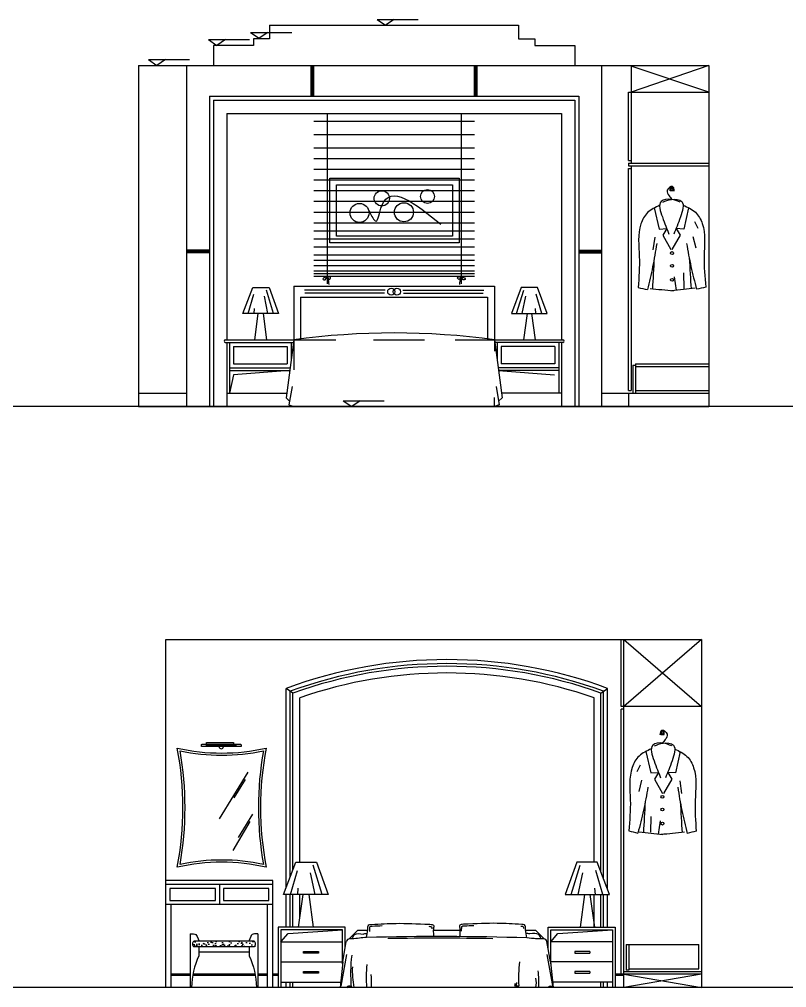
# Model space of a CAD drawing. Header units: inches. Extents: x 11.2 to 54.2, y 16.2 to 41.
# Drawn here: x 41.12 to 46.85, y 21.44 to 28.68 of the extents above; entities that cross this region are included whole.
import ezdxf

# ---------------------------------------------------------------- set-up
doc = ezdxf.new("R2010")
doc.units = ezdxf.units.IN
doc.header["$MEASUREMENT"] = 0
for name, color, linetype in [('02', 2, 'Continuous'), ('1', 1, 'Continuous'), ('4', 4, 'Continuous')]:
    doc.layers.add(name, color=color, linetype=linetype)

msp = doc.modelspace()

# ---------------------------------------------------------------- hatches: boundary and pattern name
at = {"layer": '1'}
h = msp.add_hatch(dxfattribs=at)
h.set_pattern_fill('AR-CONC', color=256, scale=0.01, style=0)
h.set_pattern_definition([(50, (61.421547, 44.377757), (0.07172602, -0.00627521), [0.0075, -0.0825]), (355, (61.42155, 44.37776), (-0.01387513, 0.07521921), [0.006, -0.066]), (100.4514, (61.427524, 44.377234), (0.05785094, 0.06894395), [0.00637402, -0.07011421]), (46.1842, (61.42155, 44.39776), (0.1067241, -0.0165519), [0.01125, -0.12375]), (96.6356, (61.43044, 44.39638), (0.09346627, 0.0974118), [0.00956103, -0.1051713]), (351.1842, (61.42155, 44.39776), (0.0934662, 0.09741186), [0.009, -0.099]), (21, (61.431547, 44.392757), (0.0596907, -0.04026189), [0.0075, -0.0825]), (326, (61.43155, 44.39276), (0.02433153, 0.072515), [0.006, -0.066]), (71.4514, (61.43652, 44.3894), (0.08402226, 0.03225305), [0.00637402, -0.07011421]), (37.5, (61.421547, 44.377757), (0.001215986, 0.033289385), [0, -0.0652, 0, -0.067, 0, -0.06625]), (7.5, (61.421547, 44.377757), (0.026306954, 0.03944117), [0, -0.0382, 0, -0.0637, 0, -0.02525]), (327.5, (61.399247, 44.377757), (0.053382244, -0.002255487), [0, -0.025, 0, -0.078, 0, -0.1035]), (317.5, (61.389247, 44.377757), (0.05831862, 0.0100105), [0, -0.0325, 0, -0.0518, 0, -0.0735])])
h.paths.add_polyline_path([(42.877, 21.749, 0.548605), (42.877, 21.789), (42.427, 21.789, 0.530891), (42.427, 21.749)])

# ---------------------------------------------------------------- linework, layer by layer
at = {"layer": '02'}
for p, q in [((43.4218, 27.9755), (43.4218, 26.7021)), ((44.4235, 27.9755), (44.4235, 26.7021)), ((43.3225, 27.9199), (44.5228, 27.9199)), ((43.3225, 27.8199), (44.5228, 27.8199)), ((43.3225, 27.7199), (44.5228, 27.7199)), ((43.3225, 27.6399), (44.5228, 27.6399)), ((43.3225, 27.5599), (44.5228, 27.5599)), ((43.3225, 27.4799), (44.5228, 27.4799)), ((43.3225, 27.3999), (44.5228, 27.3999)), ((43.3225, 27.3199), (44.5228, 27.3199)), ((43.3225, 27.2399), (44.5228, 27.2399)), ((45.8653, 27.272), (45.901, 27.1115)), ((46.1216, 27.272), (46.0859, 27.1115)), ((43.3225, 27.1599), (44.5228, 27.1599)), ((46.1651, 27.1689), (46.1898, 27.1196)), ((43.3225, 27.0999), (44.5228, 27.0999)), ((45.901, 27.1115), (45.9585, 27.1157)), ((45.9585, 27.1157), (45.9288, 27.0659)), ((45.9288, 27.0659), (45.9903, 26.9588)), ((46.0581, 27.0659), (45.9966, 26.9588)), ((46.0284, 27.1157), (46.0581, 27.0659)), ((46.0859, 27.1115), (46.0284, 27.1157)), ((43.3225, 27.0399), (44.5228, 27.0399)), ((45.8689, 27.0526), (45.8548, 26.9575)), ((46.1545, 27.0562), (46.1757, 26.9716)), ((43.3225, 26.9799), (44.5228, 26.9799)), ((43.3225, 26.9199), (44.5228, 26.9199)), ((43.3225, 26.8799), (44.5228, 26.8799)), ((43.3225, 26.8399), (44.5228, 26.8399)), ((43.3225, 26.7999), (44.5228, 26.7999)), ((43.3225, 26.7799), (44.5228, 26.7799)), ((46.084, 26.7849), (46.0875, 26.6686)), ((43.3225, 26.7599), (44.5228, 26.7599)), ((46.0141, 26.7544), (46.0301, 26.6548)), ((43.0224, 26.4807), (42.9689, 26.6559)), ((44.8368, 26.4807), (44.8903, 26.6559)), ((42.8339, 26.4807), (42.8747, 26.6249)), ((42.9802, 26.4807), (42.9535, 26.6109)), ((44.879, 26.4807), (44.9057, 26.6109)), ((45.0253, 26.4807), (44.9845, 26.6249)), ((42.8775, 26.4807), (42.8803, 26.5181)), ((44.9817, 26.4807), (44.9789, 26.5181)), ((42.2175, 21.4447), (42.2175, 24.0447)), ((42.2175, 24.0447), (46.2175, 24.0447)), ((46.2175, 24.0447), (46.2175, 21.4447)), ((45.8032, 23.2083), (45.8389, 23.0477)), ((46.0595, 23.2083), (46.0238, 23.0477)), ((45.7597, 23.1051), (45.735, 23.0558)), ((42.8295, 23.0531), (42.6157, 22.7044)), ((45.8389, 23.0477), (45.8964, 23.0519)), ((45.8964, 23.0519), (45.8666, 23.0021)), ((46.0238, 23.0477), (45.9662, 23.0519)), ((45.9662, 23.0519), (45.996, 23.0021)), ((42.8093, 22.9991), (42.726, 22.8619)), ((45.7702, 22.9924), (45.7491, 22.9078)), ((45.8666, 23.0021), (45.9282, 22.8951)), ((45.996, 23.0021), (45.9345, 22.8951)), ((46.0559, 22.9889), (46.07, 22.8937)), ((42.8655, 22.7382), (42.7586, 22.5639)), ((42.8453, 22.6842), (42.717, 22.4683)), ((45.8408, 22.7211), (45.8372, 22.6048)), ((45.9107, 22.6906), (45.8947, 22.591)), ((43.5667, 21.6904), (43.5245, 21.4531)), ((45.0631, 21.6904), (45.1069, 21.4447)), ((46.2175, 21.4447), (42.2175, 21.4447)), ((43.5727, 21.4447), (43.5906, 21.4468)), ((43.5983, 21.4478), (43.5757, 21.4515))]:
    msp.add_line(p, q, dxfattribs=at)
for points in [[(43.4415, 27.4938), (44.4089, 27.4938), (44.4089, 27.0104), (43.4415, 27.0104)], [(43.4915, 27.4438), (44.3589, 27.4438), (44.3589, 27.0604), (43.4915, 27.0604)], [(46.0098, 27.3988), (45.9848, 27.3988), (45.9848, 27.4238), (46.0098, 27.4238)], [(43.0595, 26.4807), (42.7927, 26.4807), (42.8664, 26.6747), (42.9886, 26.6747)], [(44.7997, 26.4807), (45.0665, 26.4807), (44.9928, 26.6747), (44.8706, 26.6747)], [(45.915, 23.335), (45.94, 23.335), (45.94, 23.36), (45.915, 23.36)]]:
    msp.add_lwpolyline(points, close=True, dxfattribs=at)
msp.add_lwpolyline([(42.7456, 23.2445), (42.7456, 23.247, 0.414214), (42.7423, 23.2503), (42.5194, 23.2503, 0.414214), (42.5161, 23.247), (42.5161, 23.2445)], format="xyb", dxfattribs=at)
msp.add_lwpolyline([(42.3238, 22.3638, 0.088403), (42.3238, 23.2126, 0.105328), (42.9465, 23.2126, 0.088403), (42.9465, 22.3638, 0.105328)], format="xyb", close=True, dxfattribs=at)
for centre, radius in [((43.8303, 27.3421), 0.0569), ((44.1718, 27.3564), 0.0521), ((45.997, 27.4112), 0.0075), ((43.6644, 27.2332), 0.0711), ((43.9963, 27.2379), 0.0711), ((45.9981, 26.9329), 0.0108), ((45.9981, 26.8378), 0.0108), ((45.9981, 26.7329), 0.0108), ((45.9278, 23.3474), 0.0075), ((45.9266, 22.8691), 0.0108), ((45.9266, 22.774), 0.0108), ((45.9266, 22.6691), 0.0108)]:
    msp.add_circle(centre, radius, dxfattribs=at)
for centre, radius, start, end in [((44.2498, -0.1443), 21.9566, 88.93164, 90.97735), ((44.8421, 21.5425), 1.2443, 173.37442, 184.51152), ((44.3056, 21.5708), 0.6953, 177.63412, 190.44804), ((44.5325, 21.5184), 0.8188, 173.20457, 185.1631), ((45.7463, 21.5101), 0.895, 171.89046, 183.4107), ((43.997, 21.467), 1.0069, 358.73032, 5.77322), ((43.3669, 21.4851), 0.3879, 354.02286, 8.3723), ((44.7947, 21.4787), 0.1906, 349.70746, 10.29254), ((44.8937, 21.4542), 0.0708, 164.2136, 187.75017), ((45.0148, 21.453), 0.1802, 171.00016, 180.12031)]:
    msp.add_arc(centre, radius, start, end, dxfattribs=at)
for points in [[(43.7335, 27.2499), (43.7877, 27.1716), (43.8303, 27.2852), (44.2714, 27.1479)], [(43.4218, 26.7599), (43.4483, 26.7459), (43.4403, 26.7359), (43.4218, 26.7599), (43.4069, 26.7339), (43.3923, 26.7359), (43.4218, 26.7599)], [(43.4218, 26.7599), (43.4323, 26.7219), (43.4343, 26.6979)], [(44.4235, 26.7599), (44.397, 26.7459), (44.405, 26.7359), (44.4235, 26.7599), (44.4384, 26.7339), (44.453, 26.7359), (44.4235, 26.7599)], [(44.4235, 26.7599), (44.413, 26.7219), (44.411, 26.6979)], [(45.9093, 23.3314), (45.9233, 23.3664), (45.9619, 23.3384), (45.9479, 23.2964), (45.9268, 23.2719)], [(45.9957, 23.2494), (45.9313, 23.2709), (45.8545, 23.2556), (45.8637, 23.139), (45.9129, 23.0102)], [(45.8669, 23.2494), (45.9314, 23.2709), (46.0081, 23.2556), (45.9989, 23.139), (45.9498, 23.0102)], [(45.8434, 23.2271), (45.7523, 23.1738), (45.7007, 23.0894), (45.6866, 22.8457), (45.6749, 22.6147)], [(46.0187, 23.2261), (46.1091, 23.1716), (46.1597, 23.0866), (46.1709, 22.8427), (46.1792, 22.6117)], [(45.818, 22.9418), (45.7852, 22.7683), (45.7429, 22.5983)], [(46.0407, 22.9404), (46.0714, 22.7666), (46.111, 22.5961)], [(45.6749, 22.6147), (45.7429, 22.5983)], [(45.7535, 22.6074), (45.9295, 22.5863)], [(46.0909, 22.6054), (45.9147, 22.5864)], [(46.1792, 22.6117), (46.111, 22.5961)], [(43.741, 21.8635), (43.7417, 21.8885), (43.7439, 21.8992), (43.7592, 21.9033), (43.8329, 21.9064)], [(44.2058, 21.8828), (44.2036, 21.8942), (44.1979, 21.8971), (44.1845, 21.8989)], [(44.4266, 21.8654), (44.4273, 21.8903), (44.4295, 21.901), (44.4448, 21.9051), (44.5185, 21.9082)], [(44.8914, 21.8847), (44.8892, 21.8961), (44.8835, 21.899), (44.8701, 21.9008)], [(45.0977, 21.448), (45.0901, 21.453), (45.0741, 21.4447)]]:
    msp.add_spline(points, degree=3, dxfattribs=at)
for points, knots in [([(46.0154, 27.3952), (46.0129, 27.411), (46.0073, 27.447), (45.9479, 27.4032), (45.9742, 27.3618), (45.9909, 27.3434), (45.9979, 27.3357)], [0, 0, 0, 0, 37.693101, 85.315748, 129.582548, 161.856405, 161.856405, 161.856405, 161.856405]), ([(45.906, 27.2899), (45.8733, 27.2747), (45.81, 27.2455), (45.7343, 27.1063), (45.7624, 26.9096), (45.7511, 26.7521), (45.7456, 26.6755)], [0, 0, 0, 0, 105.541352, 204.445179, 448.595332, 679.800347, 679.800347, 679.800347, 679.800347]), ([(46.0578, 27.3132), (46.0377, 27.3222), (45.9945, 27.3417), (45.8822, 27.3297), (45.9306, 27.1859), (45.9594, 27.1133), (45.975, 27.074)], [0, 0, 0, 0, 67.946868, 146.209096, 263.123276, 400.988851, 400.988851, 400.988851, 400.988851]), ([(45.929, 27.3132), (45.9491, 27.3222), (45.9924, 27.3417), (46.1047, 27.3297), (46.0562, 27.1859), (46.0275, 27.1133), (46.0119, 27.074)], [0, 0, 0, 0, 67.946868, 146.209096, 263.123276, 400.988851, 400.988851, 400.988851, 400.988851]), ([(46.0814, 27.2909), (46.1142, 27.2762), (46.1779, 27.2477), (46.2553, 27.1094), (46.2294, 26.9123), (46.2432, 26.755), (46.2498, 26.6785)], [0, 0, 0, 0, 105.541352, 204.445179, 448.595332, 679.827822, 679.827822, 679.827822, 679.827822]), ([(45.8841, 27.0042), (45.8746, 26.9461), (45.8557, 26.8304), (45.8277, 26.7166), (45.8138, 26.6599)], [0, 0, 0, 0, 176.515054, 351.530965, 351.530965, 351.530965, 351.530965]), ([(46.1067, 27.0055), (46.1169, 26.9476), (46.1371, 26.832), (46.1669, 26.7186), (46.1818, 26.6621)], [0, 0, 0, 0, 176.515054, 351.678981, 351.678981, 351.678981, 351.678981]), ([(43.5727, 21.4447), (43.5755, 21.4503), (43.5787, 21.4554), (43.593, 21.4597), (43.587, 21.4404), (43.6094, 21.4557), (43.5789, 21.4552), (43.5759, 21.4461), (43.5755, 21.4447)], [0, 0, 0, 0, 10.630146, 23.783092, 33.783092, 57.320297, 83.62619, 88.745069, 88.745069, 88.745069, 88.745069]), ([(43.5727, 21.4447), (43.5739, 21.4466), (43.5773, 21.4526), (43.5844, 21.4518), (43.5893, 21.451)], [0, 0, 0, 0, 7.909202, 23.879103, 23.879103, 23.879103, 23.879103]), ([(44.828, 21.4447), (44.8319, 21.4504), (44.8378, 21.4583), (44.8592, 21.4571), (44.8429, 21.4493), (44.8373, 21.4461), (44.8348, 21.4447)], [1.555512, 1.555512, 1.555512, 1.555512, 27.113305, 38.275039, 53.173897, 65.629738, 65.629738, 65.629738, 65.629738]), ([(45.1106, 21.4447), (45.1095, 21.4466), (45.106, 21.4526), (45.0989, 21.4518), (45.094, 21.451)], [0, 0, 0, 0, 7.909202, 23.879103, 23.879103, 23.879103, 23.879103])]:
    msp.add_open_spline(points, degree=3, knots=knots, dxfattribs=at)
for points in [[(45.8653, 26.8977), (45.8607, 26.8164), (45.8561, 26.735), (45.852, 26.6672)], [(46.1269, 26.8993), (46.1314, 26.8174), (46.1359, 26.7355), (46.1403, 26.6675)], [(45.7456, 26.6755), (45.7683, 26.6703), (45.7911, 26.6651), (45.8138, 26.6599)], [(45.8338, 26.6691), (45.8926, 26.6628), (45.9513, 26.6565), (46.01, 26.6502)], [(46.1712, 26.6712), (46.1126, 26.6641), (46.0539, 26.6571), (45.9953, 26.6501)], [(46.2498, 26.6785), (46.2272, 26.673), (46.2045, 26.6676), (46.1818, 26.6621)], [(45.7979, 22.8355), (45.7934, 22.7536), (45.7888, 22.6718), (45.7845, 22.6037)], [(46.0595, 22.834), (46.0641, 22.7526), (46.0686, 22.6713), (46.0728, 22.6034)], [(43.5982, 21.4447), (43.5996, 21.4452), (43.601, 21.4458), (43.6024, 21.4464)]]:
    msp.add_open_spline(points, degree=3, dxfattribs=at)
at = {"layer": '1'}
for p, q in [((43.7954, 28.6798), (44.102, 28.6798)), ((43.7954, 28.6798), (43.859, 28.6355)), ((43.9227, 28.6798), (43.859, 28.6355)), ((42.9927, 28.6355), (44.8527, 28.6355)), ((42.9927, 28.6355), (42.9927, 28.5355)), ((44.8527, 28.6355), (44.8527, 28.5355)), ((42.5356, 28.5298), (42.5993, 28.4855)), ((42.5356, 28.5298), (42.8422, 28.5298)), ((42.6629, 28.5298), (42.5993, 28.4855)), ((42.8512, 28.5827), (42.9148, 28.5384)), ((42.8512, 28.5827), (43.1578, 28.5827)), ((42.8727, 28.5355), (42.8727, 28.4855)), ((42.9927, 28.5355), (42.8727, 28.5355)), ((42.9785, 28.5827), (42.9148, 28.5384)), ((44.8527, 28.5355), (44.9727, 28.5355)), ((44.9727, 28.5355), (44.9727, 28.4855)), ((42.8727, 28.4855), (42.5727, 28.4855)), ((42.5727, 28.4855), (42.5727, 28.3355)), ((44.9727, 28.4855), (45.2727, 28.4855)), ((45.2727, 28.4855), (45.2727, 28.3355)), ((42.0873, 28.3798), (42.3939, 28.3798)), ((42.0873, 28.3798), (42.151, 28.3355)), ((42.2146, 28.3798), (42.151, 28.3355)), ((42.0127, 28.3355), (46.2727, 28.3355)), ((42.0127, 28.3355), (42.0127, 25.7855)), ((42.3727, 28.3355), (42.3727, 25.7855)), ((43.3027, 28.1055), (43.3027, 28.3355)), ((43.3127, 28.1055), (43.3127, 28.3355)), ((43.3227, 28.1055), (43.3227, 28.3355)), ((44.5227, 28.1055), (44.5227, 28.3355)), ((44.5327, 28.1055), (44.5327, 28.3355)), ((44.5427, 28.1055), (44.5427, 28.3355)), ((45.4727, 28.3355), (45.4727, 25.7855)), ((46.2727, 28.3355), (45.6927, 28.1355)), ((45.6927, 28.3355), (45.6927, 27.6055)), ((46.2727, 28.1355), (45.6927, 28.3288)), ((46.2727, 28.3355), (46.2727, 25.7855)), ((42.5427, 28.1055), (42.5427, 25.7855)), ((42.5427, 28.1055), (45.3027, 28.1055)), ((45.3027, 28.1055), (45.3027, 25.7855)), ((45.6727, 28.1355), (46.2727, 28.1355)), ((45.6727, 27.6255), (45.6727, 28.1355)), ((42.5727, 28.0755), (42.5727, 25.7855)), ((42.5727, 28.0755), (45.2727, 28.0755)), ((45.2727, 28.0755), (45.2727, 25.7855)), ((42.6727, 27.9755), (42.6727, 26.2855)), ((42.6727, 27.9755), (45.1727, 27.9755)), ((45.1727, 27.9755), (45.1727, 26.2855)), ((45.6727, 27.6255), (45.6927, 27.6255)), ((45.6727, 27.6055), (46.2727, 27.6055)), ((45.6727, 27.6055), (45.6727, 27.5855)), ((45.6727, 27.5855), (46.2727, 27.5855)), ((45.6927, 27.5855), (45.6927, 25.9055)), ((45.6727, 25.9055), (45.6727, 27.5655)), ((45.6727, 27.5655), (45.6927, 27.5655)), ((42.5427, 26.9555), (42.3727, 26.9555)), ((42.5427, 26.9455), (42.3727, 26.9455)), ((42.5427, 26.9355), (42.3727, 26.9355)), ((45.3027, 26.9555), (45.4727, 26.9555)), ((45.3027, 26.9455), (45.4727, 26.9455)), ((45.3027, 26.9355), (45.4727, 26.9355)), ((43.1727, 26.6855), (44.6727, 26.6855)), ((43.1727, 26.6855), (43.1727, 26.0601)), ((43.8568, 26.6565), (43.2526, 26.6565)), ((43.8516, 26.6329), (43.257, 26.6329)), ((43.9885, 26.6565), (44.5927, 26.6565)), ((43.9937, 26.6329), (44.5883, 26.6329)), ((44.6727, 26.6855), (44.6727, 26.199)), ((43.2247, 26.6035), (44.6207, 26.6035)), ((43.2247, 26.6035), (43.2247, 26.2855)), ((44.6207, 26.6035), (44.6207, 26.2855)), ((42.6627, 26.2855), (43.4869, 26.2855)), ((43.1727, 26.2855), (43.1162, 25.8516)), ((43.7681, 26.2855), (44.1501, 26.2855)), ((44.3797, 26.2855), (45.1827, 26.2855)), ((44.6727, 26.2855), (44.7291, 25.8516)), ((42.6627, 26.2655), (43.1701, 26.2655)), ((42.6727, 26.2655), (42.6727, 25.7855)), ((42.6927, 26.2655), (42.6927, 25.8855)), ((42.7227, 26.2355), (43.1227, 26.2355)), ((42.7227, 26.2355), (42.7227, 26.1055)), ((43.1227, 26.2355), (43.1227, 26.1055)), ((43.1527, 26.2655), (43.1527, 26.1317)), ((45.1827, 26.2655), (44.6753, 26.2655)), ((44.6927, 26.2655), (44.6927, 26.1317)), ((45.1227, 26.2355), (44.7227, 26.2355)), ((44.7227, 26.2355), (44.7227, 26.1055)), ((45.1227, 26.2355), (45.1227, 26.1055)), ((45.1527, 26.2655), (45.1527, 25.8855)), ((45.1727, 26.2655), (45.1727, 25.7855)), ((42.6927, 26.0755), (43.1453, 26.0755)), ((42.6927, 26.0555), (43.1427, 26.0555)), ((42.7227, 26.1055), (43.1227, 26.1055)), ((43.1426, 26.0547), (42.7238, 26.0231)), ((45.1527, 26.0755), (44.7, 26.0755)), ((45.1527, 26.0555), (44.7026, 26.0555)), ((44.7027, 26.0547), (45.1216, 26.0231)), ((45.1227, 26.1055), (44.7227, 26.1055)), ((45.7056, 26.0955), (45.7056, 25.8855)), ((45.7056, 26.0955), (45.7256, 26.0955)), ((45.7256, 26.1055), (46.2727, 26.1055)), ((45.7256, 26.1055), (45.7256, 25.8855)), ((45.7256, 26.0855), (46.2727, 26.0855)), ((42.7238, 26.0231), (42.6927, 25.8855)), ((43.1607, 25.9352), (43.1371, 25.7994)), ((44.6846, 25.9352), (44.7082, 25.7994)), ((42.0127, 25.8855), (42.3727, 25.8855)), ((42.6727, 25.8855), (43.1206, 25.8855)), ((43.1162, 25.8516), (43.1424, 25.8255)), ((44.6727, 25.7855), (44.6727, 25.8538)), ((44.7291, 25.8516), (44.7029, 25.8255)), ((45.1727, 25.8855), (44.7247, 25.8855)), ((45.4727, 25.8855), (46.2727, 25.8855)), ((45.6727, 25.9055), (45.6927, 25.9055)), ((45.6727, 25.8855), (45.6727, 25.7855)), ((45.7256, 25.9055), (46.2727, 25.9055)), ((42.0127, 25.7855), (46.2727, 25.7855)), ((43.1371, 25.7994), (43.1727, 25.7855)), ((43.5426, 25.8298), (43.8492, 25.8298)), ((43.5426, 25.8298), (43.6062, 25.7855)), ((43.6698, 25.8298), (43.6062, 25.7855)), ((44.7082, 25.7994), (44.6727, 25.7855)), ((45.6175, 23.5447), (45.6175, 24.0447)), ((45.6375, 21.4447), (45.6375, 24.0447)), ((46.2175, 24.0447), (45.6375, 23.5447)), ((45.6375, 24.0447), (46.2175, 23.5447)), ((43.1175, 22.1914), (43.1175, 23.6797)), ((43.1675, 23.6447), (43.1175, 23.6797)), ((45.4675, 23.6447), (45.5175, 23.6797)), ((45.5175, 22.178), (45.5175, 23.6797)), ((43.1475, 22.2704), (43.1475, 23.6587)), ((43.1675, 22.323), (43.1675, 23.6447)), ((43.2175, 22.3811), (43.2175, 23.6093)), ((45.4175, 22.3811), (45.4175, 23.6093)), ((45.4675, 22.3095), (45.4675, 23.6447)), ((45.4875, 22.2569), (45.4875, 23.6587)), ((46.2175, 23.5447), (45.6175, 23.5447)), ((45.6175, 21.5447), (45.6175, 23.5247)), ((45.6375, 23.5247), (45.6175, 23.5247)), ((43.149, 22.1388), (43.2, 22.319)), ((43.3319, 22.1388), (43.2984, 22.3014)), ((43.3846, 22.1388), (43.3178, 22.3576)), ((45.2453, 22.1388), (45.3121, 22.3576)), ((45.298, 22.1388), (45.3314, 22.3014)), ((45.4809, 22.1388), (45.4299, 22.319)), ((43.0175, 22.2447), (42.2175, 22.2447)), ((43.0175, 21.4447), (43.0175, 22.2447)), ((43.0175, 22.2147), (42.2175, 22.2147)), ((42.6175, 22.2147), (42.6175, 22.0647)), ((43.2035, 22.1388), (43.207, 22.1855)), ((45.4264, 22.1388), (45.4229, 22.1855)), ((43.1175, 21.8947), (43.1175, 22.1388)), ((43.1475, 21.8947), (43.1475, 22.1388)), ((43.1675, 21.8947), (43.1675, 22.1388)), ((43.2175, 21.9583), (43.2175, 22.1388)), ((45.4175, 21.8947), (45.4175, 22.1388)), ((45.4675, 21.8947), (45.4675, 22.1388)), ((45.4875, 21.8947), (45.4875, 22.1388)), ((45.5175, 21.8947), (45.5175, 22.1388)), ((43.0175, 22.0647), (42.2175, 22.0647)), ((42.2575, 21.4447), (42.2575, 22.0647)), ((42.9775, 21.4447), (42.9775, 22.0647)), ((43.0571, 21.8947), (43.0571, 21.4447)), ((43.5571, 21.8947), (43.0571, 21.8947)), ((43.0771, 21.8747), (43.0771, 21.4447)), ((43.5371, 21.8747), (43.0771, 21.8747)), ((43.1307, 21.8475), (43.5371, 21.8747)), ((43.5371, 21.6207), (43.5371, 21.8747)), ((43.5571, 21.7384), (43.5571, 21.8947)), ((43.6507, 21.8716), (43.5859, 21.8068)), ((43.6507, 21.8716), (43.7252, 21.8716)), ((44.2155, 21.8716), (44.4143, 21.8716)), ((44.9047, 21.8716), (44.9791, 21.8716)), ((44.9791, 21.8716), (45.0439, 21.8068)), ((45.0728, 21.8947), (45.5728, 21.8947)), ((45.0728, 21.7384), (45.0728, 21.8947)), ((45.0928, 21.8747), (45.5528, 21.8747)), ((45.0928, 21.6207), (45.0928, 21.8747)), ((45.1465, 21.8475), (45.5528, 21.8747)), ((45.5528, 21.8747), (45.5528, 21.4447)), ((45.5728, 21.8947), (45.5728, 21.4447)), ((42.3986, 21.8447), (42.3986, 21.4447)), ((42.877, 21.789), (42.427, 21.789)), ((42.9055, 21.8447), (42.9055, 21.4447)), ((43.0771, 21.7847), (43.1307, 21.8475)), ((43.0771, 21.7847), (43.5371, 21.7847)), ((43.5386, 21.6359), (43.5658, 21.7871)), ((43.6095, 21.8071), (43.5898, 21.8071)), ((45.0401, 21.8071), (44.9791, 21.8071)), ((45.0913, 21.6359), (45.064, 21.7871)), ((45.0928, 21.7847), (45.1465, 21.8475)), ((45.5528, 21.7847), (45.0928, 21.7847)), ((42.877, 21.749), (42.427, 21.749)), ((43.2455, 21.7017), (43.2455, 21.7125)), ((43.2455, 21.7125), (43.3582, 21.7125)), ((43.3582, 21.7125), (43.3582, 21.7017)), ((45.2717, 21.7125), (45.2717, 21.7017)), ((45.3844, 21.7125), (45.2717, 21.7125)), ((45.3844, 21.7125), (45.3844, 21.7017)), ((45.6567, 21.7647), (45.6567, 21.5745)), ((45.6567, 21.7647), (46.1991, 21.7647)), ((45.6767, 21.7647), (45.6767, 21.5745)), ((46.1991, 21.583), (46.1991, 21.7647)), ((42.8405, 21.709), (42.4636, 21.709)), ((43.3582, 21.7017), (43.2455, 21.7017)), ((45.2717, 21.7017), (45.3844, 21.7017)), ((43.0771, 21.6347), (43.5371, 21.6347)), ((43.5386, 21.6359), (43.5193, 21.4447)), ((45.0913, 21.6359), (45.1106, 21.4447)), ((45.5528, 21.6347), (45.0928, 21.6347)), ((45.6767, 21.5745), (45.6567, 21.5745)), ((45.6767, 21.583), (46.1991, 21.583)), ((42.3986, 21.5447), (42.2575, 21.5447)), ((42.3986, 21.5347), (42.2575, 21.5347)), ((42.8832, 21.5447), (42.4209, 21.5447)), ((42.8832, 21.5347), (42.4209, 21.5347)), ((42.9775, 21.5447), (42.9055, 21.5447)), ((42.9775, 21.5347), (42.9055, 21.5347)), ((43.0571, 21.5447), (43.0175, 21.5447)), ((43.0571, 21.5347), (43.0175, 21.5347)), ((43.2455, 21.5517), (43.2455, 21.5625)), ((43.2455, 21.5625), (43.3582, 21.5625)), ((43.3582, 21.5517), (43.2455, 21.5517)), ((43.3582, 21.5625), (43.3582, 21.5517)), ((45.1024, 21.5176), (45.1032, 21.5176)), ((45.2717, 21.5625), (45.2717, 21.5517)), ((45.3844, 21.5625), (45.2717, 21.5625)), ((45.2717, 21.5517), (45.3844, 21.5517)), ((45.3844, 21.5625), (45.3844, 21.5517)), ((46.2175, 21.5447), (45.5728, 21.5447)), ((45.6375, 21.5347), (45.5728, 21.5347)), ((45.6375, 21.5647), (46.2175, 21.5647)), ((46.2175, 21.5447), (45.6375, 21.4447)), ((45.6375, 21.5447), (46.2175, 21.4447)), ((43.0771, 21.4847), (43.5233, 21.4847)), ((43.1175, 21.4447), (43.1175, 21.4847)), ((43.1475, 21.4447), (43.1475, 21.4847)), ((43.1675, 21.4447), (43.1675, 21.4847)), ((45.5528, 21.4847), (45.1066, 21.4847)), ((45.4675, 21.4447), (45.4675, 21.4847)), ((45.4875, 21.4447), (45.4875, 21.4847)), ((45.5175, 21.4447), (45.5175, 21.4847))]:
    msp.add_line(p, q, dxfattribs=at)
for points in [[(42.8817, 26.2855), (42.9085, 26.4807)], [(42.9438, 26.4807), (42.9691, 26.2855)], [(44.9154, 26.4807), (44.8901, 26.2855)], [(44.9775, 26.2855), (44.9507, 26.4807)], [(42.5221, 23.2635), (42.5221, 23.2744), (42.7238, 23.2744), (42.7238, 23.2635)], [(43.2088, 21.8947), (43.2422, 22.1388)], [(43.2863, 22.1388), (43.318, 21.8947)], [(45.3436, 22.1388), (45.3119, 21.8947)], [(45.4211, 21.8947), (45.3877, 22.1388)]]:
    msp.add_lwpolyline(points, dxfattribs=at)
for points in [[(42.3034, 22.3427, 0.09351), (42.3034, 23.2337, 0.113643), (42.9668, 23.2337, 0.09351), (42.9668, 22.3427, 0.113643)], [(42.7802, 23.2445), (42.483, 23.2445), (42.483, 23.2554, -0.414214), (42.4911, 23.2635), (42.7721, 23.2635, -0.414214), (42.7802, 23.2554)]]:
    msp.add_lwpolyline(points, format="xyb", close=True, dxfattribs=at)
for points in [[(43.431, 22.1388), (43.0975, 22.1388), (43.1896, 22.3811), (43.3424, 22.3811)], [(45.1989, 22.1388), (45.5324, 22.1388), (45.4403, 22.3811), (45.2875, 22.3811)], [(42.5875, 22.0947), (42.5875, 22.1847), (42.2475, 22.1847), (42.2475, 22.0947)], [(42.9875, 22.0947), (42.9875, 22.1847), (42.6475, 22.1847), (42.6475, 22.0947)]]:
    msp.add_lwpolyline(points, close=True, dxfattribs=at)
for points in [[(42.3986, 21.8447), (42.4243, 21.8447, -0.315035), (42.4525, 21.825), (42.4656, 21.789)], [(42.9055, 21.8447), (42.8797, 21.8447, 0.315035), (42.8516, 21.825), (42.8384, 21.789)], [(42.4636, 21.749), (42.4636, 21.6814, 0.096973), (42.4099, 21.4447)], [(42.8405, 21.749), (42.8405, 21.6814, -0.096973), (42.8942, 21.4447)]]:
    msp.add_lwpolyline(points, format="xyb", dxfattribs=at)
for centre in [(43.9016, 26.6445), (43.9437, 26.6445)]:
    msp.add_circle(centre, 0.0269, dxfattribs=at)
for centre, radius, start, end in [((42.6627, 26.2755), 0.01, 90, 270), ((43.9227, 20.7253), 5.6105, 82.31781, 97.68219), ((45.1827, 26.2755), 0.01, 270, 90), ((44.3175, 20.4384), 3.4563, 69.68403, 110.31597), ((44.3175, 20.4384), 3.4263, 70.03286, 109.96714), ((44.3175, 20.4384), 3.4063, 70.26839, 109.73161), ((44.3175, 20.4384), 3.3563, 70.86793, 109.13207), ((42.6316, 23.2445), 0.0157, 180, 0), ((42.4406, 21.769), 0.0241, 124.07318, 235.92682), ((42.8643, 21.769), 0.0237, 302.50122, 57.49878), ((43.5898, 21.7828), 0.0243, 90, 169.79104), ((44.3093, 15.4984), 6.3473, 95.35909, 96.32946), ((44.3292, 13.1187), 8.7477, 93.97933, 94.16449), ((44.2498, -0.1443), 21.9688, 88.2668, 91.39112), ((44.3292, 13.1187), 8.7477, 86.02233, 86.20954), ((44.2965, 15.4998), 6.3448, 83.76625, 84.41258), ((45.0401, 21.7828), 0.0243, 10.20896, 90)]:
    msp.add_arc(centre, radius, start, end, dxfattribs=at)
for points, knots in [([(43.7165, 21.818), (43.7207, 21.836), (43.7268, 21.8657), (43.7255, 21.9136), (43.8143, 21.9194), (43.9616, 21.9271), (44.0965, 21.9202), (44.2235, 21.9147), (44.2153, 21.8823), (44.2154, 21.8556), (44.2165, 21.8362), (44.2181, 21.8245)], [15.241432, 15.241432, 15.241432, 15.241432, 88.200057, 131.492666, 155.02987, 382.749545, 695.379118, 728.972272, 762.972272, 790.490448, 833.899399, 833.899399, 833.899399, 833.899399]), ([(44.9143, 21.8144), (44.9097, 21.8335), (44.9031, 21.8641), (44.9044, 21.9136), (44.8156, 21.9194), (44.6683, 21.9271), (44.5334, 21.9202), (44.4064, 21.9147), (44.4146, 21.8823), (44.4144, 21.8554), (44.4134, 21.8358), (44.4117, 21.8239)], [10.392963, 10.392963, 10.392963, 10.392963, 88.200057, 131.492666, 155.02987, 382.749545, 695.379118, 728.972272, 762.972272, 790.490448, 834.606306, 834.606306, 834.606306, 834.606306])]:
    msp.add_open_spline(points, degree=3, knots=knots, dxfattribs=at)
for points in [[(43.6095, 21.8071), (43.6279, 21.8392), (43.6939, 21.8433)], [(45.0204, 21.8073), (45.002, 21.8392), (44.936, 21.8453)]]:
    msp.add_spline(points, degree=3, dxfattribs=at)
at = {"layer": '4'}
for p, q in [((53.8184, 25.7855), (33.4922, 25.7855)), ((53.8184, 21.4447), (33.4922, 21.4447))]:
    msp.add_line(p, q, dxfattribs=at)

doc.saveas('drawing.dxf')
